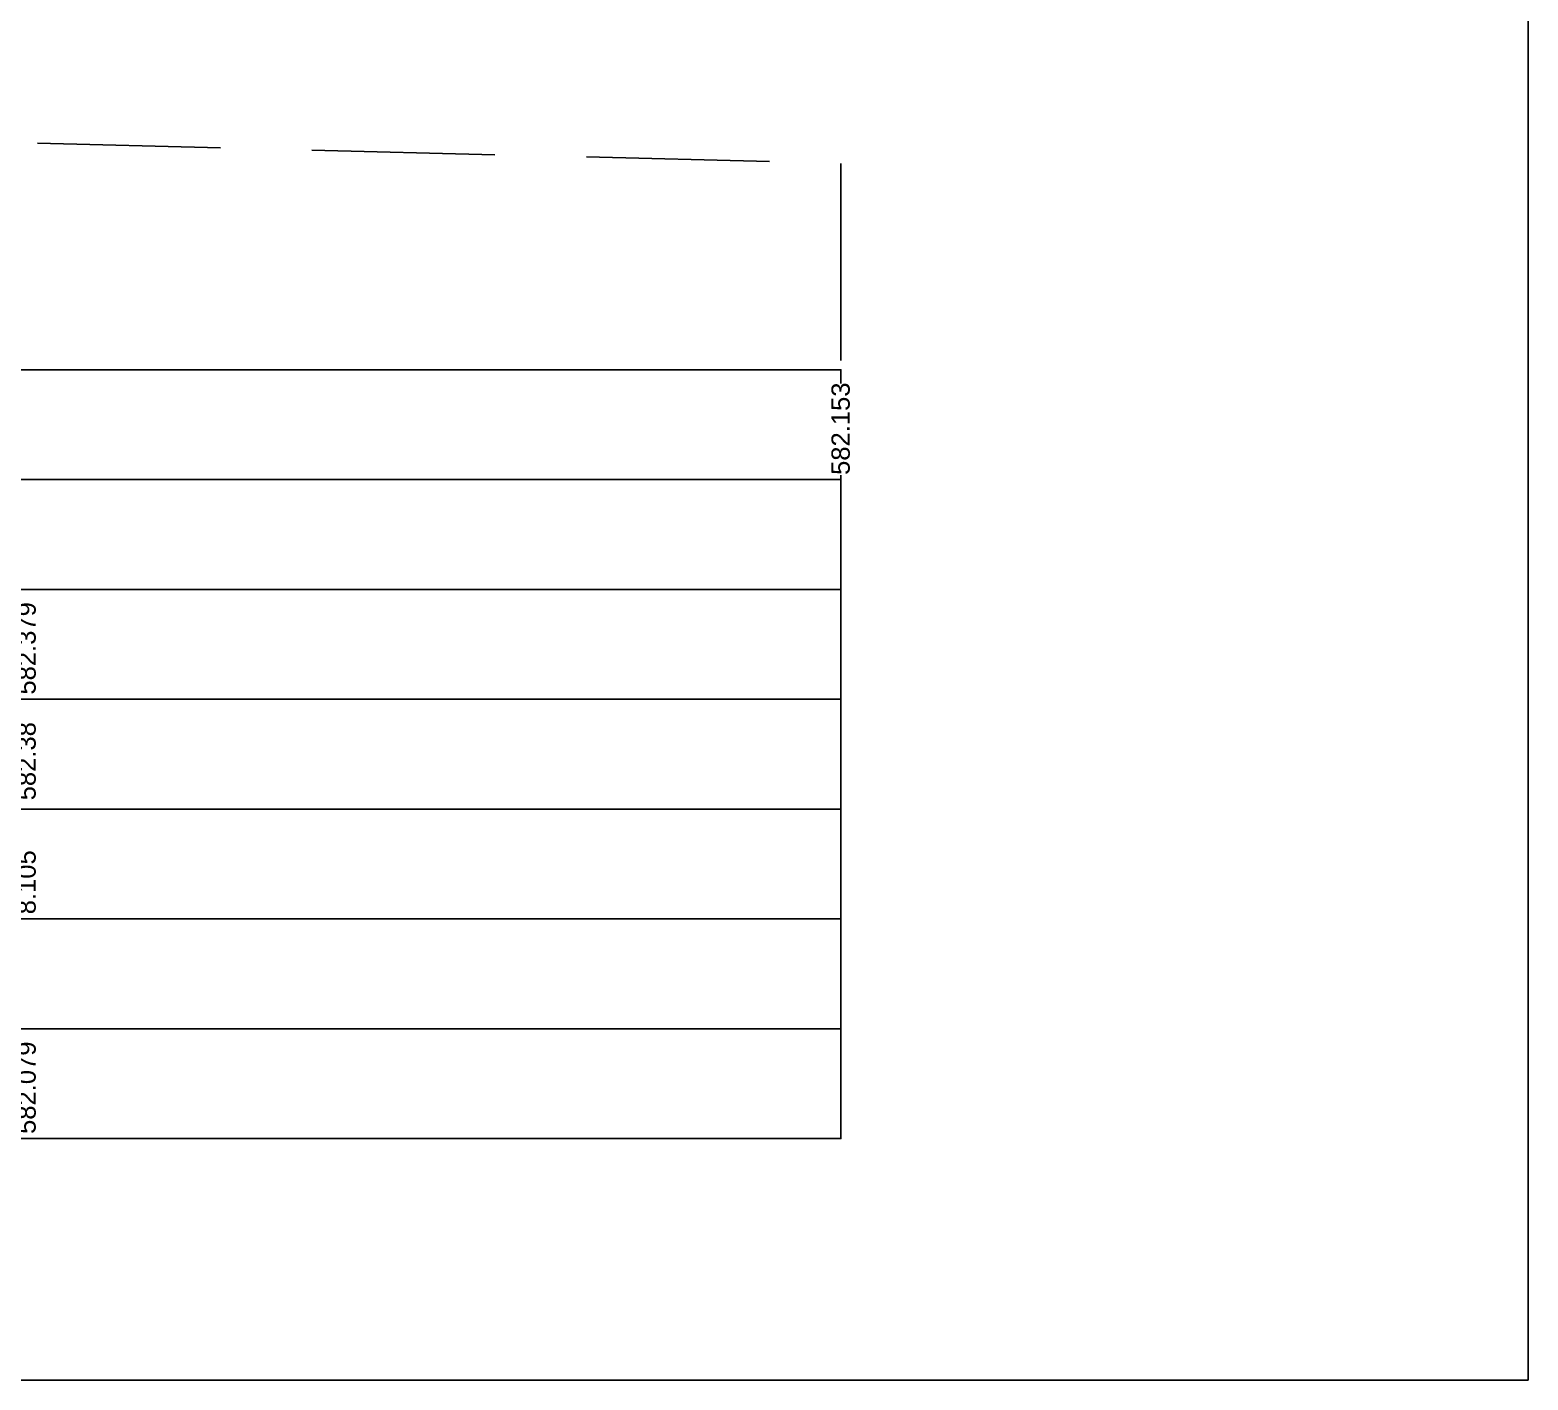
# Model space of a CAD drawing. Header units: millimetres. Extents: x 2762 to 3076, y 916 to 3305.
# Drawn here: x 3059.17 to 3075.54, y 1549.65 to 1564.4 of the extents above; entities that cross this region are included whole.
import ezdxf

# ---------------------------------------------------------------- set-up
doc = ezdxf.new("R2010")
doc.units = ezdxf.units.MM
doc.header["$LTSCALE"] = 2
doc.linetypes.add('CACHE', pattern=[9.525, 6.35, -3.175])
doc.linetypes.add('DASHED', pattern=[0.75, 0.5, -0.25])
doc.styles.add('C3D_Profil_Travers', font='romans.shx')

msp = doc.modelspace()

# ---------------------------------------------------------------- linework, layer by layer
at = {"color": 105, "linetype": 'DASHED', "lineweight": -3, "ltscale": 2}
msp.add_line((3056.254, 1563.236), (3068.03, 1562.937), dxfattribs=at)
at = {"color": 98, "linetype": 'CACHE', "lineweight": -3}
msp.add_line((3068.03, 1562.937), (3068.03, 1560.784), dxfattribs=at)
at = {"color": 7, "linetype": 'Continuous', "lineweight": -3}
msp.add_line((3034.029, 1560.684), (3068.031, 1560.684), dxfattribs=at)
for points in [[(3034.029, 1559.484), (3068.031, 1559.484), (3068.031, 1560.684), (3034.029, 1560.684)], [(3034.029, 1558.284), (3068.031, 1558.284), (3068.031, 1559.484), (3034.029, 1559.484)], [(3034.029, 1557.084), (3068.031, 1557.084), (3068.031, 1558.284), (3034.029, 1558.284)], [(3034.029, 1555.884), (3068.031, 1555.884), (3068.031, 1557.084), (3034.029, 1557.084)], [(3034.029, 1554.684), (3068.031, 1554.684), (3068.031, 1555.884), (3034.029, 1555.884)], [(3034.029, 1553.484), (3068.031, 1553.484), (3068.031, 1554.684), (3034.029, 1554.684)], [(3034.029, 1552.284), (3068.031, 1552.284), (3068.031, 1553.484), (3034.029, 1553.484)]]:
    msp.add_3dface(points, dxfattribs=at)

# ---------------------------------------------------------------- texts
at = {"color": 7, "linetype": 'Continuous', "lineweight": -3, "insert": (3059.135, 1555.979), "char_height": 0.2, "attachment_point": 4, "rotation": 90, "style": 'C3D_Profil_Travers'}
msp.add_mtext('{\\fArial|b0|i0|c0|p34;582.38}', dxfattribs=at)

# ---------------------------------------------------------------- next in the draw order: texts
at = {"color": 7, "linetype": 'Continuous', "lineweight": -3, "char_height": 0.2, "attachment_point": 4, "rotation": 90, "style": 'C3D_Profil_Travers', "bg_fill": 3, "box_fill_scale": 1.000375, "bg_fill_color": 256, "bg_fill_true_color": 13158600, "bg_fill_transparency": 0}
for s, insert, width in [('{\\fArial|b0|i0|c0|p34;582.153}', (3068.03, 1559.534), 0.99553), ('{\\fArial|b0|i0|c0|p34;582.379}', (3059.135, 1557.134), 0.99595), ('{\\fArial|b0|i0|c0|p34;\\C256;8.105}', (3059.135, 1554.734), 0.68344), ('{\\fArial|b0|i0|c0|p34;582.079}', (3059.135, 1552.334), 0.99595)]:
    msp.add_mtext(s, dxfattribs=dict(at, insert=insert, width=width))

# ---------------------------------------------------------------- next in the draw order: linework, layer by layer
msp.add_lwpolyline([(3026.54, 1579.145), (3075.54, 1579.145), (3075.54, 1549.645), (3026.54, 1549.645)], close=True)

doc.saveas('drawing.dxf')
